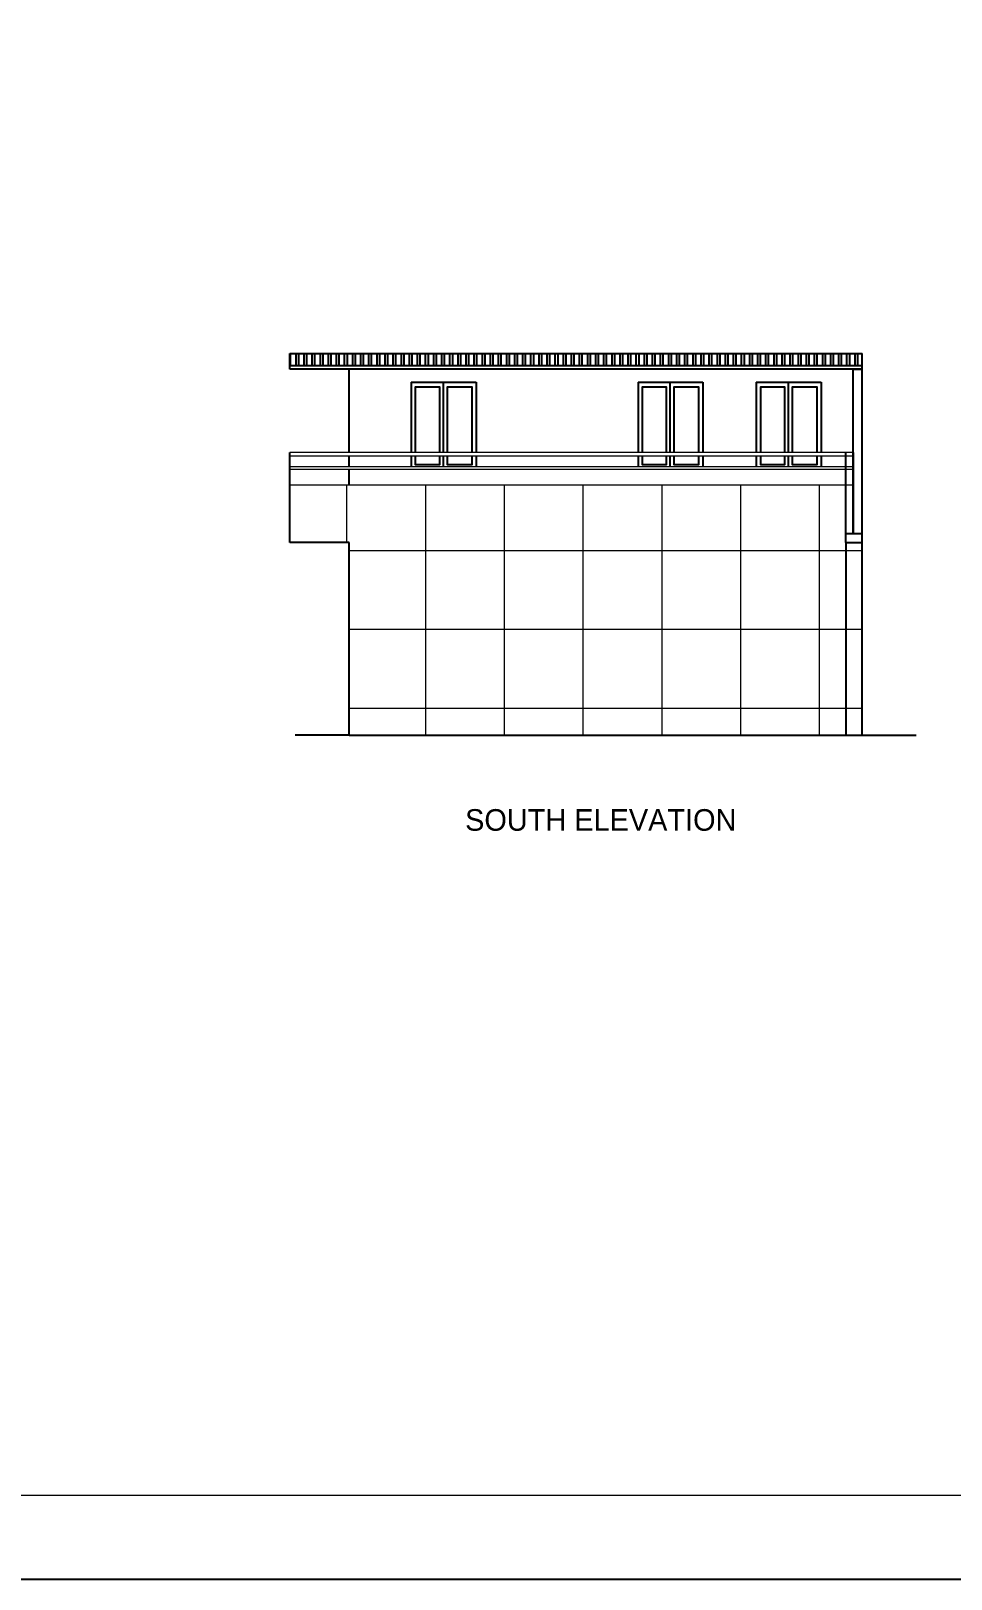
# Model space of a CAD drawing. Header units: inches. Extents: x 2449 to 13692, y -3765 to -1517.
# Drawn here: x 5680 to 6191, y -3765 to -2905 of the extents above; entities that cross this region are included whole.
import ezdxf
from ezdxf.enums import TextEntityAlignment as Align

# ---------------------------------------------------------------- set-up
doc = ezdxf.new("R2010")
doc.units = ezdxf.units.IN
doc.header["$LTSCALE"] = 0.5
doc.header["$MEASUREMENT"] = 0
for name, color, linetype, lineweight in [('A_hatch', 253, 'Continuous', 5), ('DW TEXT', 92, 'Continuous', 15), ('ELE1', 3, 'Continuous', 9), ('ELEVATION', 85, 'Continuous', 9), ('Toilet', 7, 'Continuous', 25)]:
    doc.layers.add(name, color=color, linetype=linetype, lineweight=lineweight)
doc.styles.add('CEN', font='GOTHIC.TTF')
pattern_1 = [(90, (386.934, -262.22), (-43.75, 0), []), (180, (386.934, -262.22), (-4e-15, -43.75), [])]

msp = doc.modelspace()

# ---------------------------------------------------------------- hatches: boundary and pattern name
at = {"layer": 'A_hatch', "ltscale": 5}
h = msp.add_hatch(dxfattribs=at)
h.set_pattern_fill('ANSI37', color=11, scale=350, angle=45)
h.set_pattern_definition(pattern_1)
h.paths.add_polyline_path([(5823.94, -3156.99), (5823.94, -3183.99), (5823.94, -3188.99), (5856.94, -3188.99), (5856.94, -3295.99), (6132.85, -3295.99), (6132.85, -3188.99), (6132.85, -3156.99)])
h = msp.add_hatch(dxfattribs=at)
h.set_pattern_fill('ANSI37', color=11, scale=350, angle=45)
h.set_pattern_definition(pattern_1)
h.paths.add_polyline_path([(6141.82, -3188.99), (6132.85, -3188.99), (6132.85, -3295.99), (6141.82, -3295.99)])
at = {"layer": 'Toilet'}
h = msp.add_hatch(dxfattribs=at)
h.set_pattern_fill('ANSI32', color=256, scale=12, angle=45)
h.set_pattern_definition([(90, (-7141.5975, -2901.197), (-4.5, 0), []), (90, (-7140.0975, -2899.697), (-4.5, 0), [])])
h.paths.add_polyline_path([(5823.94, -3083.99), (5823.94, -3090.76), (6141.82, -3090.76), (6141.82, -3083.99)])

# ---------------------------------------------------------------- linework, layer by layer
at = {"color": 5}
for p, q in [((5891.44, -3099.99), (5927.44, -3099.99)), ((5891.44, -3099.99), (5891.44, -3138.99)), ((5909.11, -3099.99), (5909.11, -3138.99)), ((5927.44, -3099.99), (5927.44, -3138.99)), ((6017.4, -3099.99), (6053.4, -3099.99)), ((6017.4, -3099.99), (6017.4, -3138.99)), ((6035.06, -3099.99), (6035.06, -3138.99)), ((6053.4, -3099.99), (6053.4, -3138.99)), ((6083.06, -3099.99), (6119.06, -3099.99)), ((6083.06, -3099.99), (6083.06, -3138.99)), ((6100.73, -3099.99), (6100.73, -3138.99)), ((6119.06, -3099.99), (6119.06, -3138.99)), ((5891.44, -3140.99), (5891.44, -3146.99)), ((5909.11, -3140.99), (5909.11, -3146.99)), ((5927.44, -3140.99), (5927.44, -3146.99)), ((6017.4, -3140.99), (6017.4, -3146.99)), ((6035.06, -3140.99), (6035.06, -3146.99)), ((6053.4, -3140.99), (6053.4, -3146.99)), ((6083.06, -3140.99), (6083.06, -3146.99)), ((6100.73, -3140.99), (6100.73, -3146.99)), ((6119.06, -3140.99), (6119.06, -3146.99))]:
    msp.add_line(p, q, dxfattribs=at)
for points in [[(5893.85, -3138.99), (5893.85, -3102.45), (5907.04, -3102.45), (5907.04, -3138.99)], [(5911.51, -3138.99), (5911.51, -3102.45), (5925.04, -3102.45), (5925.04, -3138.99)], [(6019.8, -3138.99), (6019.8, -3102.45), (6033, -3102.45), (6033, -3138.99)], [(6037.46, -3138.99), (6037.46, -3102.45), (6051, -3102.45), (6051, -3138.99)], [(6085.47, -3138.99), (6085.47, -3102.45), (6098.66, -3102.45), (6098.66, -3138.99)], [(6103.13, -3138.99), (6103.13, -3102.45), (6116.66, -3102.45), (6116.66, -3138.99)], [(5907.04, -3140.99), (5907.04, -3145.85), (5893.85, -3145.85), (5893.85, -3140.99)], [(5925.04, -3140.99), (5925.04, -3145.85), (5911.51, -3145.85), (5911.51, -3140.99)], [(6033, -3140.99), (6033, -3145.85), (6019.8, -3145.85), (6019.8, -3140.99)], [(6051, -3140.99), (6051, -3145.85), (6037.46, -3145.85), (6037.46, -3140.99)], [(6098.66, -3140.99), (6098.66, -3145.85), (6085.47, -3145.85), (6085.47, -3140.99)], [(6116.66, -3140.99), (6116.66, -3145.85), (6103.13, -3145.85), (6103.13, -3140.99)]]:
    msp.add_lwpolyline(points, dxfattribs=at)
at = {"layer": 'A_hatch', "color": 11, "ltscale": 5}
for p, q in [((6136.89, -3138.99), (5823.94, -3138.99)), ((6136.89, -3140.99), (5823.94, -3140.99)), ((6136.89, -3146.99), (5823.94, -3146.99)), ((6136.89, -3148.49), (5823.94, -3148.49)), ((5823.94, -3156.99), (6136.89, -3156.99))]:
    msp.add_line(p, q, dxfattribs=at)
at = {"layer": 'Defpoints'}
msp.add_lwpolyline([(7426.34, -1516.83), (4248.74, -1516.83), (4248.74, -3764.8), (7426.34, -3764.8)], close=True, dxfattribs=at)
at = {"layer": 'ELE1'}
msp.add_lwpolyline([(4295.06, -1563.15), (7380.02, -1563.15), (7380.02, -3718.48), (4295.06, -3718.48)], close=True, dxfattribs=at)
at = {"layer": 'ELEVATION'}
msp.add_line((5823.94, -3138.99), (5823.94, -3178.99), dxfattribs=at)
at = {"layer": 'Toilet'}
for p, q in [((5823.94, -3083.99), (6141.82, -3083.99)), ((5823.94, -3092.76), (5823.94, -3083.99)), ((5856.94, -3083.99), (6141.82, -3083.99)), ((6141.82, -3183.99), (6141.82, -3083.99)), ((6141.82, -3090.76), (5823.94, -3090.76)), ((6141.82, -3092.76), (5823.94, -3092.76)), ((5856.94, -3138.99), (5856.94, -3092.76)), ((6136.22, -3092.76), (6141.82, -3092.76)), ((6136.89, -3183.99), (6136.89, -3092.76)), ((5823.94, -3178.99), (5823.94, -3138.99)), ((5823.94, -3183.99), (5823.94, -3138.99)), ((5856.94, -3146.99), (5856.94, -3140.99)), ((6132.85, -3188.99), (6132.85, -3138.99)), ((6136.89, -3138.99), (6136.89, -3183.99)), ((5856.94, -3156.99), (5856.94, -3148.49)), ((5823.94, -3188.99), (5823.94, -3183.99)), ((5856.94, -3188.99), (5823.94, -3188.99)), ((5856.94, -3295.99), (5856.94, -3188.99)), ((6132.85, -3183.99), (6141.82, -3183.99)), ((6132.85, -3188.99), (6141.82, -3188.99)), ((6132.85, -3188.99), (6132.85, -3295.99)), ((6141.82, -3295.99), (6141.82, -3183.99)), ((5856.94, -3295.99), (5826.94, -3295.99)), ((5856.94, -3295.99), (6141.82, -3295.99)), ((6141.82, -3295.99), (6171.82, -3295.99))]:
    msp.add_line(p, q, dxfattribs=at)

# ---------------------------------------------------------------- texts
at = {"layer": 'DW TEXT', "ltscale": 0.13, "style": 'CEN'}
msp.add_text('SOUTH ELEVATION', height=12, dxfattribs=at).set_placement((5996.66, -3343.11), align=Align.MIDDLE_CENTER)

doc.saveas('drawing.dxf')
